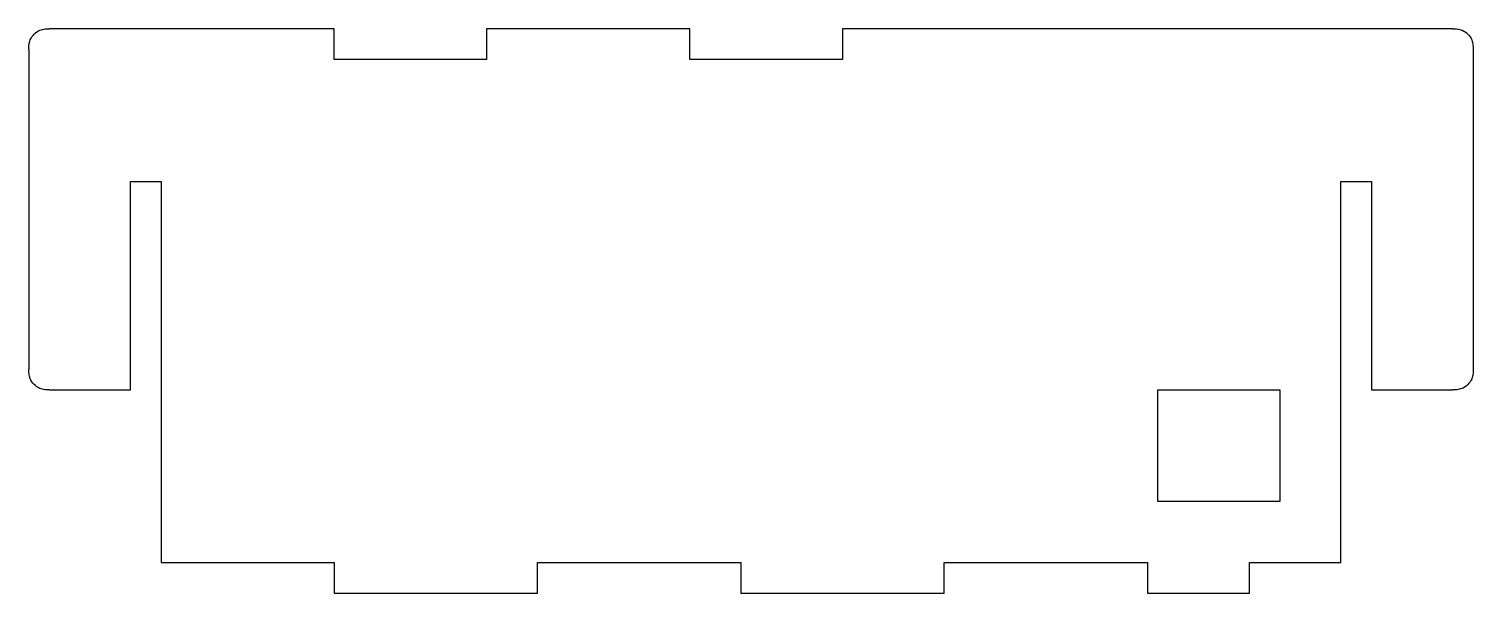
# Model space of a CAD drawing. Header units: millimetres. Extents: x -10 to 132, y 0 to 56.
import ezdxf

# ---------------------------------------------------------------- set-up
doc = ezdxf.new("R2010")
doc.units = ezdxf.units.MM

msp = doc.modelspace()

# ---------------------------------------------------------------- linework, layer by layer
for p, q in [((-10, 53.5), (-10, 22)), ((132, 53.5), (132, 22))]:
    msp.add_line(p, q)
for points in [[(130, 55.5), (70, 55.5), (70, 52.5), (55, 52.5), (55, 55.5), (35, 55.5), (35, 52.5), (20, 52.5), (20, 55.5), (-8, 55.5)], [(-8, 20), (0, 20), (0, 40.5), (3, 40.5), (3, 3), (20, 3), (20, 0), (40, 0), (40, 3), (60, 3), (60, 0), (80, 0), (80, 3), (100, 3), (100, 0), (110, 0), (110, 3), (119, 3), (119, 40.5), (122, 40.5), (122, 20), (130, 20)]]:
    msp.add_lwpolyline(points)
msp.add_lwpolyline([(113, 20), (113, 9), (101, 9), (101, 20)], close=True)
for points in [[(-10, 53.5), (-10, 53.74), (-10, 54), (-9.85, 54.49), (-9.74, 54.69), (-9.46, 55.02), (-9.27, 55.19), (-8.86, 55.4), (-8.68, 55.45), (-8.35, 55.5), (-8.17, 55.5), (-8, 55.5)], [(130, 55.5), (130.24, 55.5), (130.5, 55.5), (130.99, 55.35), (131.19, 55.24), (131.52, 54.96), (131.69, 54.77), (131.9, 54.36), (131.95, 54.18), (132, 53.85), (132, 53.67), (132, 53.5)], [(-8, 20), (-8.24, 20), (-8.5, 20), (-8.99, 20.15), (-9.19, 20.26), (-9.52, 20.54), (-9.69, 20.73), (-9.9, 21.14), (-9.95, 21.32), (-10, 21.65), (-10, 21.83), (-10, 22)], [(132, 22), (132, 21.76), (132, 21.5), (131.85, 21.01), (131.74, 20.81), (131.46, 20.48), (131.27, 20.31), (130.86, 20.1), (130.68, 20.05), (130.35, 20), (130.17, 20), (130, 20)]]:
    msp.add_open_spline(points, degree=3, knots=[0, 0, 0, 0, 0.0729016, 0.0729016, 0.1284561, 0.1284561, 0.1795688, 0.1795688, 0.2215881, 0.2215881, 0.2719873, 0.2719873, 0.2719873, 0.2719873])

doc.saveas('drawing.dxf')
